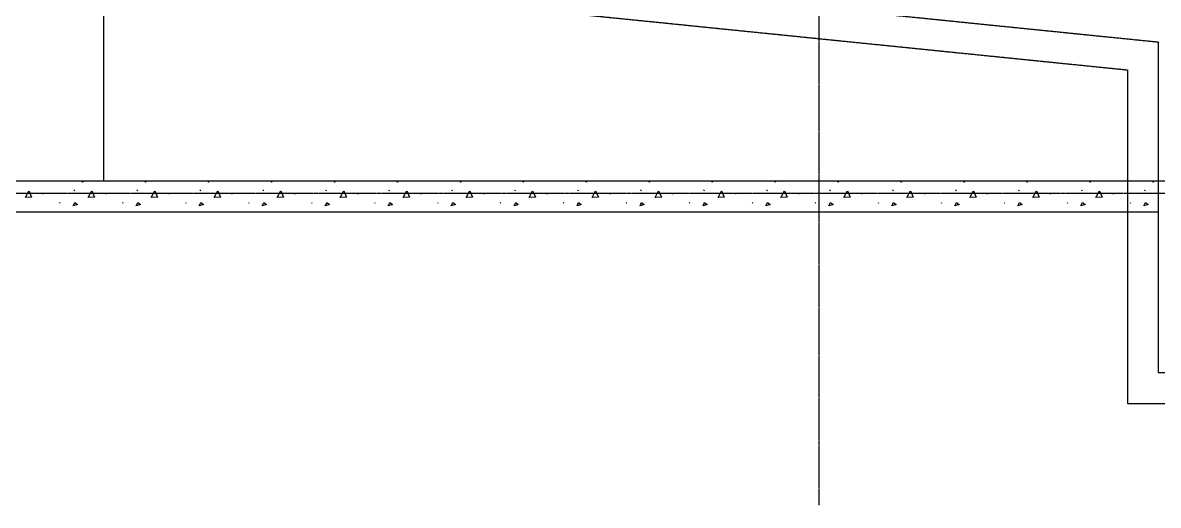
# Model space of a CAD drawing. Header units: millimetres. Extents: x -45258 to 103756, y -3540 to 105026.
# Drawn here: x -82 to 9123, y -2981 to 926 of the extents above; entities that cross this region are included whole.
import ezdxf

# ---------------------------------------------------------------- set-up
doc = ezdxf.new("R2010")
doc.units = ezdxf.units.MM
doc.header["$LTSCALE"] = 0.4
doc.linetypes.add('BLD-80-FL-2$0$CENTER', pattern=[50.8, 31.75, -6.35, 6.35, -6.35])
doc.linetypes.add('BLD-80-FL-2$0$DASHEDX2', pattern=[38.1, 25.4, -12.7])
for name, color, linetype in [('BLD-80-FL-2$0$FL-EXST-8CO', 8, 'Continuous'), ('BLD-80-FL-2$0$ST-GRID-9CE', 9, 'BLD-80-FL-2$0$CENTER'), ('BLD-80-FL-2$0$WA-HTCH-8CO-EXST', 8, 'Continuous'), ('BLD-80-FL-2$0$WA-MASN-6CO-EXST', 6, 'Continuous'), ('BLD-80-FL-2$0$WA-MASN-6DA2-EXST', 6, 'BLD-80-FL-2$0$DASHEDX2'), ('XREF', 8, 'Continuous')]:
    doc.layers.add(name, color=color, linetype=linetype)

# ---------------------------------------------------------------- blocks, each defined once
blk = doc.blocks.new('BLD-80-FL-2', base_point=(226.58, 457.44))
at = {"layer": 'BLD-80-FL-2$0$FL-EXST-8CO'}
blk.add_line((800.01, 6609.99), (800.01, 99.99), dxfattribs=at)
at = {"layer": 'BLD-80-FL-2$0$ST-GRID-9CE'}
for p, q in [((6600, -2523.99), (6599.98, 31749.99)), ((84082.76, 0), (-5320.19, 0))]:
    blk.add_line(p, q, dxfattribs=at)
at = {"layer": 'BLD-80-FL-2$0$WA-HTCH-8CO-EXST'}
for p, q in [((625.25, 99.99), (629.51, 93.59)), ((629.51, 97.56), (633.78, 91.16)), ((1135.7, 99.99), (1139.96, 93.59)), ((1139.96, 97.56), (1144.23, 91.16)), ((1646.15, 99.99), (1650.41, 93.59)), ((1650.41, 97.56), (1654.68, 91.16)), ((2156.6, 99.99), (2160.86, 93.59)), ((2160.86, 97.56), (2165.13, 91.16)), ((2667.05, 99.99), (2671.31, 93.6)), ((2671.31, 97.56), (2675.58, 91.17)), ((3177.5, 99.99), (3181.76, 93.6)), ((3181.76, 97.56), (3186.03, 91.17)), ((3687.95, 99.99), (3692.21, 93.6)), ((3692.21, 97.56), (3696.48, 91.17)), ((4198.4, 99.99), (4202.66, 93.6)), ((4202.66, 97.56), (4206.93, 91.17)), ((4708.85, 99.99), (4713.11, 93.6)), ((4713.11, 97.56), (4717.38, 91.17)), ((5219.3, 99.99), (5223.56, 93.6)), ((5223.56, 97.56), (5227.83, 91.17)), ((5729.75, 99.99), (5734.01, 93.6)), ((5734.01, 97.56), (5738.28, 91.17)), ((6240.2, 99.99), (6244.46, 93.6)), ((6244.46, 97.56), (6248.73, 91.17)), ((6750.65, 99.99), (6754.91, 93.6)), ((6754.91, 97.56), (6759.18, 91.17)), ((7261.1, 99.99), (7265.36, 93.6)), ((7265.36, 97.57), (7269.63, 91.17)), ((7771.55, 99.99), (7775.81, 93.6)), ((7775.81, 97.57), (7780.08, 91.17)), ((8282, 100), (8286.26, 93.6)), ((8286.26, 97.57), (8290.53, 91.17)), ((8792.45, 100), (8796.71, 93.6)), ((8796.71, 97.57), (8800.98, 91.17)), ((9302.9, 100), (9307.16, 93.6)), ((9307.16, 97.57), (9311.43, 91.17)), ((309.82, -3.51), (314.08, 6.08)), ((562.37, 21), (566.63, 30.59)), ((820.27, -3.51), (824.53, 6.08)), ((1072.82, 21), (1077.08, 30.59)), ((1330.72, -3.51), (1334.98, 6.08)), ((1583.27, 21), (1587.53, 30.59)), ((1841.17, -3.51), (1845.43, 6.08)), ((2093.72, 21), (2097.98, 30.59)), ((2351.62, -3.51), (2355.88, 6.08)), ((2604.17, 21), (2608.43, 30.59)), ((2862.07, -3.51), (2866.33, 6.08)), ((3114.62, 21), (3118.88, 30.59)), ((3372.52, -3.51), (3376.78, 6.08)), ((3625.07, 21), (3629.33, 30.59)), ((3882.97, -3.51), (3887.23, 6.08)), ((4135.52, 21), (4139.78, 30.59)), ((4393.42, -3.51), (4397.68, 6.08)), ((4645.97, 21), (4650.23, 30.59)), ((4903.87, -3.51), (4908.13, 6.08)), ((5156.42, 21), (5160.68, 30.59)), ((5414.32, -3.51), (5418.58, 6.08)), ((5666.87, 21), (5671.13, 30.59)), ((5924.77, -3.51), (5929.03, 6.08)), ((6177.32, 21), (6181.58, 30.59)), ((6435.22, -3.51), (6439.48, 6.09)), ((6687.77, 21), (6692.03, 30.59)), ((6945.67, -3.51), (6949.93, 6.09)), ((7198.22, 21), (7202.48, 30.59)), ((7456.12, -3.5), (7460.38, 6.09)), ((7708.67, 21), (7712.93, 30.59)), ((7966.57, -3.5), (7970.83, 6.09)), ((8219.12, 21), (8223.38, 30.59)), ((8477.02, -3.5), (8481.28, 6.09)), ((8729.57, 21), (8733.83, 30.59)), ((8987.47, -3.5), (8991.73, 6.09)), ((9240.02, 21), (9244.28, 30.59)), ((443.02, -71.71), (447.29, -78.11)), ((953.47, -71.71), (957.74, -78.11)), ((1463.92, -71.71), (1468.19, -78.1)), ((1974.37, -71.71), (1978.64, -78.1)), ((2484.82, -71.71), (2489.09, -78.1)), ((2995.27, -71.71), (2999.54, -78.1)), ((3505.72, -71.71), (3509.99, -78.1)), ((4016.17, -71.71), (4020.44, -78.1)), ((4526.62, -71.71), (4530.89, -78.1)), ((5037.07, -71.71), (5041.34, -78.1)), ((5547.52, -71.71), (5551.79, -78.1)), ((6057.97, -71.7), (6062.24, -78.1)), ((6568.42, -71.7), (6572.69, -78.1)), ((7078.87, -71.7), (7083.14, -78.1)), ((7589.32, -71.7), (7593.59, -78.1)), ((8099.77, -71.7), (8104.04, -78.1)), ((8610.22, -71.7), (8614.49, -78.1)), ((9120.67, -71.7), (9124.94, -78.1))]:
    blk.add_line(p, q, dxfattribs=at)
for points in [[(165.96, -32.28), (194.73, 22.06), (217.11, -28.02), (167.03, -32.28)], [(676.41, -32.28), (705.18, 22.06), (727.56, -28.02), (677.48, -32.28)], [(1186.86, -32.28), (1215.63, 22.06), (1238.01, -28.02), (1187.93, -32.28)], [(1697.31, -32.28), (1726.08, 22.07), (1748.46, -28.02), (1698.38, -32.28)], [(2207.76, -32.28), (2236.53, 22.07), (2258.91, -28.02), (2208.83, -32.28)], [(2718.21, -32.28), (2746.98, 22.07), (2769.36, -28.02), (2719.28, -32.28)], [(3228.66, -32.28), (3257.43, 22.07), (3279.81, -28.02), (3229.73, -32.28)], [(3739.11, -32.28), (3767.88, 22.07), (3790.26, -28.01), (3740.18, -32.28)], [(4249.56, -32.28), (4278.33, 22.07), (4300.71, -28.01), (4250.63, -32.28)], [(4760.01, -32.28), (4788.78, 22.07), (4811.16, -28.01), (4761.08, -32.28)], [(5270.46, -32.28), (5299.23, 22.07), (5321.61, -28.01), (5271.53, -32.28)], [(5780.91, -32.28), (5809.68, 22.07), (5832.06, -28.01), (5781.98, -32.28)], [(6291.36, -32.28), (6320.13, 22.07), (6342.51, -28.01), (6292.43, -32.28)], [(6801.81, -32.28), (6830.58, 22.07), (6852.96, -28.01), (6802.88, -32.28)], [(7312.26, -32.27), (7341.03, 22.07), (7363.41, -28.01), (7313.33, -32.27)], [(7822.71, -32.27), (7851.48, 22.07), (7873.86, -28.01), (7823.78, -32.27)], [(8333.16, -32.27), (8361.93, 22.07), (8384.31, -28.01), (8334.23, -32.27)], [(8843.61, -32.27), (8872.38, 22.07), (8894.76, -28.01), (8844.68, -32.27)], [(554.91, -99.42), (567.7, -72.77), (589.01, -88.76), (554.91, -99.42)], [(1065.36, -99.42), (1078.15, -72.77), (1099.46, -88.76), (1065.36, -99.42)], [(1575.81, -99.42), (1588.6, -72.77), (1609.91, -88.76), (1575.81, -99.42)], [(2086.26, -99.42), (2099.05, -72.77), (2120.36, -88.76), (2086.26, -99.42)], [(2596.71, -99.42), (2609.5, -72.77), (2630.81, -88.76), (2596.71, -99.42)], [(3107.16, -99.42), (3119.95, -72.77), (3141.26, -88.76), (3107.16, -99.42)], [(3617.61, -99.42), (3630.4, -72.77), (3651.71, -88.76), (3617.61, -99.42)], [(4128.06, -99.41), (4140.85, -72.77), (4162.16, -88.76), (4128.06, -99.41)], [(4638.51, -99.41), (4651.3, -72.77), (4672.61, -88.76), (4638.51, -99.41)], [(5148.96, -99.41), (5161.75, -72.77), (5183.06, -88.76), (5148.96, -99.41)], [(5659.41, -99.41), (5672.2, -72.77), (5693.51, -88.76), (5659.41, -99.41)], [(6169.86, -99.41), (6182.65, -72.77), (6203.96, -88.76), (6169.86, -99.41)], [(6680.31, -99.41), (6693.1, -72.77), (6714.41, -88.76), (6680.31, -99.41)], [(7190.76, -99.41), (7203.55, -72.77), (7224.86, -88.76), (7190.76, -99.41)], [(7701.21, -99.41), (7714, -72.77), (7735.31, -88.76), (7701.21, -99.41)], [(8211.66, -99.41), (8224.45, -72.77), (8245.76, -88.76), (8211.66, -99.41)], [(8722.11, -99.41), (8734.9, -72.77), (8756.21, -88.75), (8722.11, -99.41)], [(9232.56, -99.41), (9245.35, -72.77), (9266.66, -88.75), (9232.56, -99.41)], [(290.34, -150.01), (290.85, -148.95), (292.26, -150.01)], [(800.79, -150.01), (801.3, -148.95), (802.71, -150.01)], [(1311.24, -150.01), (1311.75, -148.95), (1313.16, -150.01)], [(1821.69, -150.01), (1822.2, -148.95), (1823.61, -150.01)], [(2332.14, -150.01), (2332.65, -148.95), (2334.06, -150.01)], [(2842.59, -150.01), (2843.1, -148.95), (2844.51, -150.01)], [(3353.04, -150.01), (3353.55, -148.95), (3354.96, -150.01)], [(3863.49, -150.01), (3864, -148.94), (3865.41, -150.01)], [(4373.94, -150.01), (4374.45, -148.94), (4375.86, -150.01)], [(4884.39, -150.01), (4884.9, -148.94), (4886.31, -150.01)], [(5394.84, -150.01), (5395.35, -148.94), (5396.76, -150.01)], [(5905.29, -150.01), (5905.8, -148.94), (5907.21, -150.01)], [(6415.74, -150.01), (6416.25, -148.94), (6417.66, -150.01)], [(6926.19, -150.01), (6926.7, -148.94), (6928.11, -150.01)], [(7436.64, -150.01), (7437.15, -148.94), (7438.56, -150.01)], [(7947.09, -150), (7947.6, -148.94), (7949.02, -150)], [(8457.54, -150), (8458.05, -148.94), (8459.47, -150)], [(8967.99, -150), (8968.5, -148.94), (8969.92, -150)]]:
    blk.add_lwpolyline(points, dxfattribs=at)
at = {"layer": 'BLD-80-FL-2$0$WA-MASN-6CO-EXST'}
for p, q in [((10394.27, 100), (-874.69, 99.99)), ((9350, -150), (-1028.22, -150.01))]:
    blk.add_line(p, q, dxfattribs=at)
at = {"layer": 'BLD-80-FL-2$0$WA-MASN-6DA2-EXST', "ltscale": 0.5}
for points in [[(-9250.02, 29850), (-3050.02, 29850), (-3050, 6859.98), (1050.01, 6859.99), (1048.51, 2068.54), (9350, 1227.5), (9350, -1450.04), (20699.98, -1449.13)], [(-9250.02, 29600), (-3300.02, 29600), (-3300, 6609.98), (799.93, 6609.99), (798.44, 1842.6), (9100, 1001.55), (9100, -1700.06), (20700, -1699.13)]]:
    blk.add_lwpolyline(points, dxfattribs=at)

msp = doc.modelspace()

# ---------------------------------------------------------------- block references
at = {"layer": 'XREF'}
msp.add_blockref('BLD-80-FL-2', (0, 0), dxfattribs=at)

doc.saveas('drawing.dxf')
